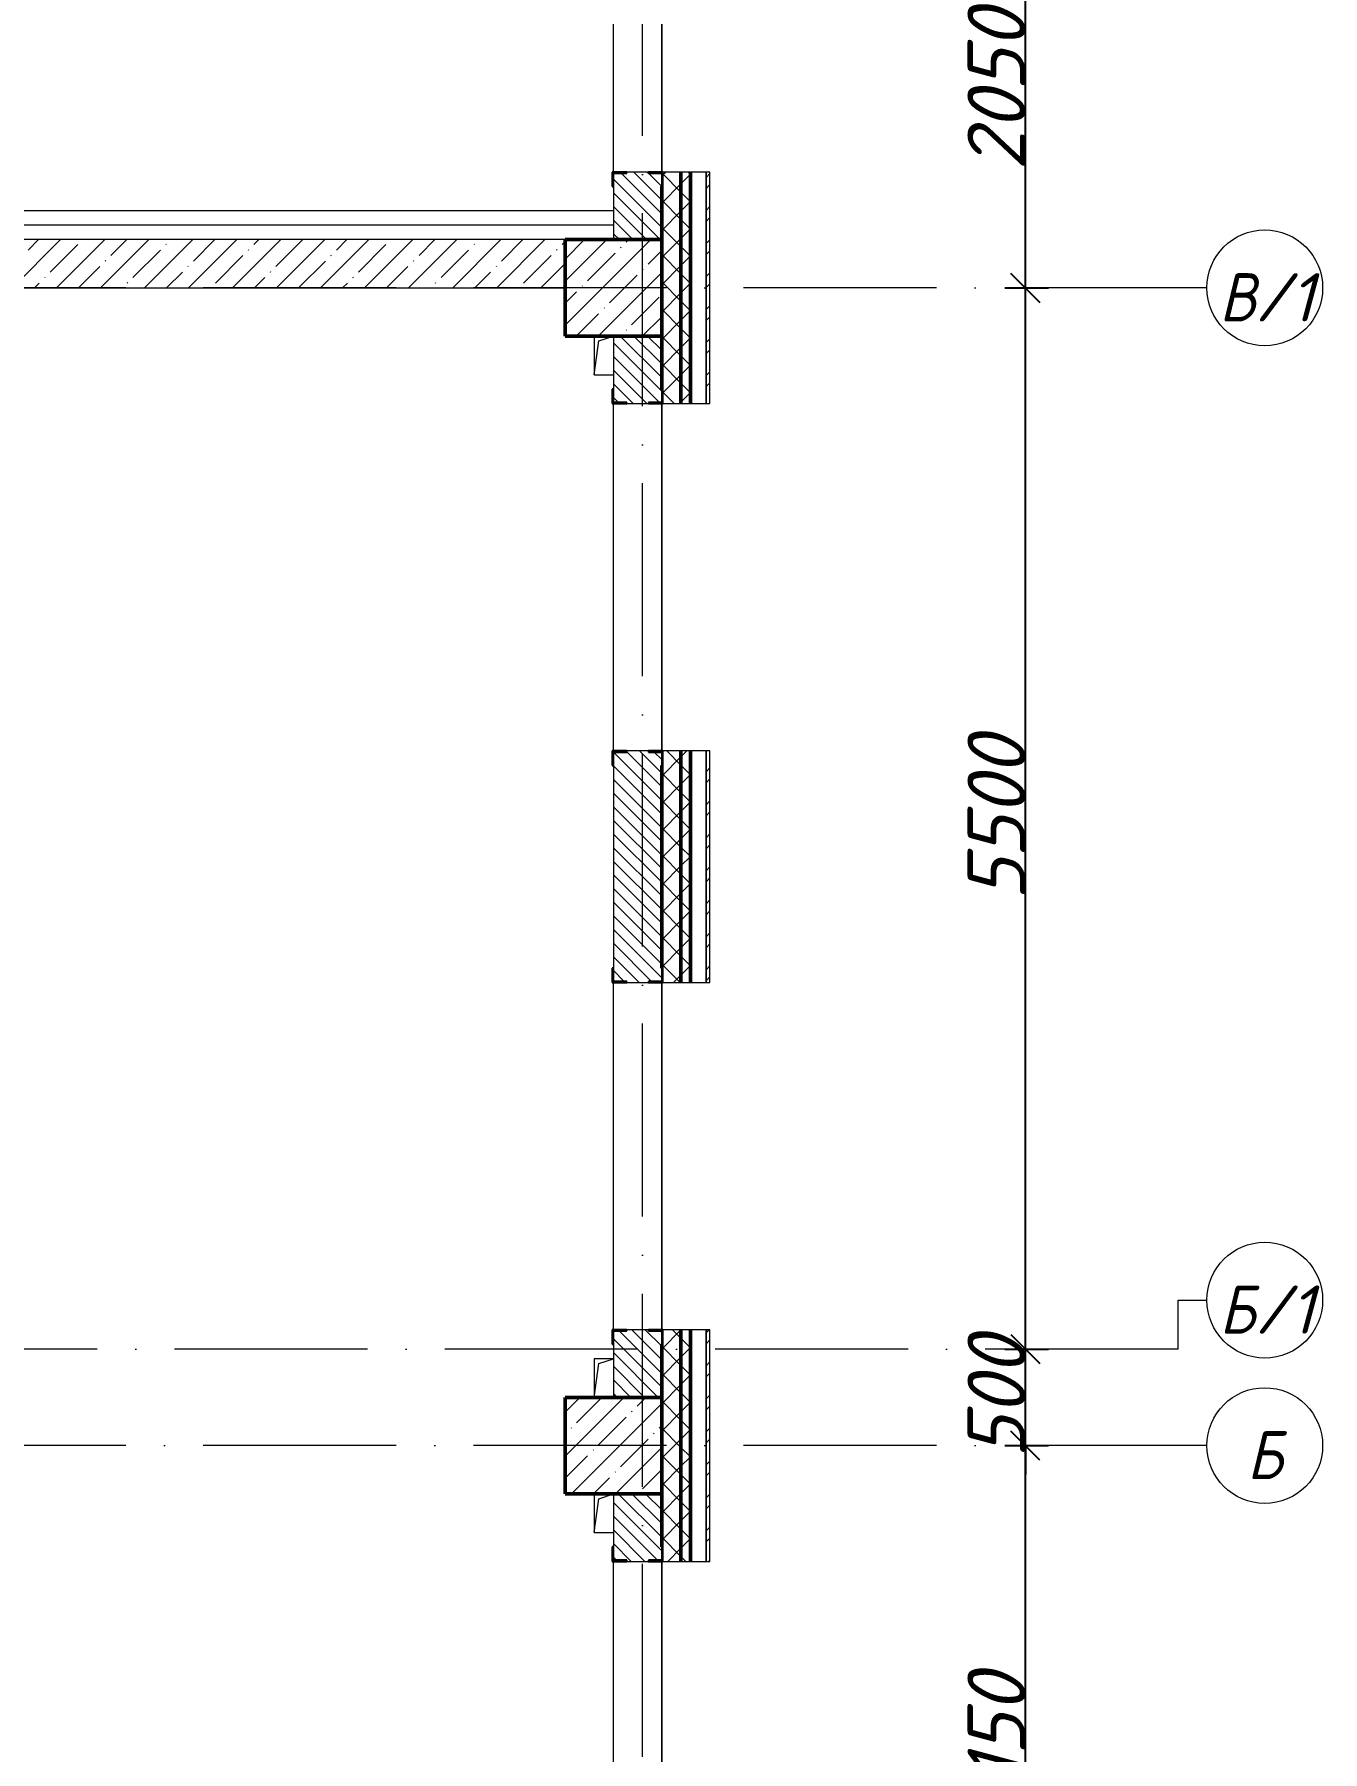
# Model space of a CAD drawing. Header units: millimetres. Extents: x -537608 to 253996, y -217170 to 186033.
# Drawn here: x -80685 to -74011, y 82929 to 91829 of the extents above; entities that cross this region are included whole.
import ezdxf

# ---------------------------------------------------------------- set-up
doc = ezdxf.new("R2010")
doc.units = ezdxf.units.MM
doc.linetypes.add('50_200_ШТРИХ_1Т_ш5_п1_п1_', pattern=[1400, 1000, -200, 0, -200])
for name, color, linetype, lineweight in [('A-____-____-DIMS', 7, 'Continuous', 9), ('A-DETL-____-OTLN-4', 7, 'Continuous', 18), ('A-GENM-____-MCUT', 7, 'Continuous', 25), ('A-GENM-____-OTLN', 7, 'Continuous', 9), ('A-GENM-____-OTLN-1', 7, 'Continuous', 25), ('A-WALL-____-MCUT-1', 7, 'Continuous', 9), ('A-WALL-____-MCUT-2', 7, 'Continuous', 50), ('A-WALL-____-MCUT-3', 7, 'Continuous', 9), ('A-WALL-____-OTLN', 7, 'Continuous', 9), ('A-WALL-____-PATT-1', 7, 'Continuous', 9), ('A-WALL-FNSH-MCUT-1', 7, 'Continuous', 9), ('S-COLS-____-MCUT', 7, 'Continuous', 50), ('S-COLS-____-OTLN', 7, 'Continuous', 9), ('S-GRID-____-IDEN', 7, 'Continuous', 9), ('S-GRID-____-OTLN', 7, 'Continuous', 9), ('S-GRID-____-OTLN-1', 7, '50_200_ШТРИХ_1Т_ш5_п1_п1_', 9)]:
    doc.layers.add(name, color=color, linetype=linetype, lineweight=lineweight)
doc.styles.add('ISOCPEUR_I', font='isocpeui.ttf', dxfattribs={"height": 300})
doc.dimstyles.new('ISO-2_5_0_9К_БОЛЬШОЙ_ОСИ', dxfattribs={"dimscale": 304.8, "dimtxt": 248.995294, "dimasz": 0.492126, "dimexe": 0.393701, "dimexo": 0, "dimgap": 0, "dimtad": 1, "dimdec": 0, "dimzin": 0, "dimdsep": 46, "dimtxsty": 'ISOCPEUR_I', "dimblk1": 'OBLIQUE', "dimblk2": 'OBLIQUE', "dimsah": 1, "dimcen": 0.09, "dimdle": 0.393701, "dimazin": 0, "dimtfac": 1, "dimtdec": 4, "dimtix": 1, "dimtmove": 0, "dimatfit": 3, "dimfxl": 1, "dimtvp": 1, "dimtolj": 1, "dimtzin": 0, "dimarcsym": 2})
pattern_1 = [(45, (-178684.97, 83184.24), (-70.71068, 70.71068), []), (135, (-178684.97, 83184.24), (-70.71068, -70.71068), [])]
pattern_2 = [(135, (-178684.97, 83184.237), (-35.35534, -35.35534), [])]

# ---------------------------------------------------------------- blocks, each defined once
blk = doc.blocks.new('BSC_Колонна _Прямоугольная - 500х500-V27-АР1_План отверстий 3 этажа в осях 1-64_А-ГГ')
at = {"layer": 'S-COLS-____-OTLN'}
h = blk.add_hatch(dxfattribs=at)
h.set_pattern_fill('FP_64', color=256, style=0, pattern_type=2)
h.set_pattern_definition([(45, (-101000, -7331.04), (-114.04925, 114.04925), []), (45, (-100885.95, -7331.04), (-114.04925, 114.04925), [201.613, -40.323, 3.353, -36.97])])
h.paths.add_polyline_path([(-250, -250), (250, -250), (250, 250), (-250, 250)], flags=0)
at = {"layer": 'S-COLS-____-MCUT'}
for p, q in [((250, 250), (-250, 250)), ((-250, 250), (-250, -250)), ((250, -250), (250, 250)), ((-250, -250), (250, -250))]:
    blk.add_line(p, q, dxfattribs=at)
blk = doc.blocks.new('BSC_Колонна _Прямоугольная - 500х500-V82-АР1_План отверстий 3 этажа в осях 1-64_А-ГГ')
at = {"layer": 'S-COLS-____-OTLN'}
h = blk.add_hatch(dxfattribs=at)
h.set_pattern_fill('FP_119', color=256, style=0, pattern_type=2)
h.set_pattern_definition([(45, (-101000, -1331.04), (-114.04925, 114.04925), []), (45, (-100885.95, -1331.04), (-114.04925, 114.04925), [201.613, -40.323, 3.353, -36.97])])
h.paths.add_polyline_path([(-250, -250), (250, -250), (250, 250), (-250, 250)], flags=0)
at = {"layer": 'S-COLS-____-MCUT'}
for p, q in [((250, 250), (-250, 250)), ((-250, 250), (-250, -250)), ((250, -250), (250, 250)), ((-250, -250), (250, -250))]:
    blk.add_line(p, q, dxfattribs=at)
blk = doc.blocks.new('Фахверк_СКБ_Уголок - 250_2700-27497298-АР1_План отверстий 3 этажа в осях 1-64_А-ГГ')
at = {"layer": 'A-GENM-____-MCUT'}
for p, q in [((200, 181), (125, 181)), ((125, 181), (125, 106)), ((200, 175), (200, 181)), ((125, 106), (131, 106)), ((131, 106), (131, 175)), ((131, 175), (200, 175)), ((131, -6), (125, -6)), ((125, -6), (125, -81)), ((125, -81), (200, -81)), ((131, -75), (131, -6)), ((200, -75), (131, -75)), ((200, -81), (200, -75))]:
    blk.add_line(p, q, dxfattribs=at)
blk = doc.blocks.new('AR_Отверстие прямоугольное _в плите_ - AR_Отверстие прямоугольное _в плите_-V178-АР1_План отверстий 3 этажа в осях 1-64_А-ГГ')
at = {"layer": 'A-GENM-____-OTLN'}
for p, q in [((-50, 100), (-50, -100)), ((-25, 75), (50, 100)), ((-50, -100), (-25, 75)), ((-50, -100), (50, -100))]:
    blk.add_line(p, q, dxfattribs=at)
blk = doc.blocks.new('AR_Отверстие прямоугольное _в плите_ - AR_Отверстие прямоугольное _в плите_-V179-АР1_План отверстий 3 этажа в осях 1-64_А-ГГ')
at = {"layer": 'A-GENM-____-OTLN'}
for p, q in [((50, 100), (-50, 100)), ((-50, 100), (-50, -100)), ((-25, 75), (50, 100)), ((-50, -100), (-25, 75))]:
    blk.add_line(p, q, dxfattribs=at)
blk = doc.blocks.new('Ось сетки - Круг_Ø6_00__ISO-2_5_0_9K_-25732049-АР1_План отверстий 3 этажа в осях 1-64_А-ГГ')
at = {"layer": 'S-GRID-____-IDEN'}
blk.add_circle((0, 0), 3, dxfattribs=at)
blk = doc.blocks.new('_Oblique')
at = {"color": 0, "linetype": 'ByBlock', "lineweight": -2}
blk.add_line((-0.5, -0.5), (0.5, 0.5), dxfattribs=at)
blk = doc.blocks.new('*D1154')
at = {"layer": 'A-____-____-DIMS', "color": 0, "lineweight": -2, "transparency": 16777216}
for p, q in [((-75550.7, 81245.3), (-75550.7, 84635.3)), ((-75656.8, 84515.3), (-75430.7, 84515.3)), ((-75656.8, 81365.3), (-75430.7, 81365.3))]:
    blk.add_line(p, q, dxfattribs=at)
at = {"layer": 'Defpoints', "color": 0, "transparency": 16777216}
for p in [(-75656.8, 84515.3), (-75550.7, 84515.3), (-75656.8, 81365.3)]:
    blk.add_point(p, dxfattribs=at)
at = {"layer": 'A-____-____-DIMS', "color": 0, "lineweight": -2, "transparency": 16777216, "xscale": 150, "yscale": 150, "zscale": 150}
for p, rotation in [((-75550.7, 84515.3), 90), ((-75550.7, 81365.3), 270)]:
    blk.add_blockref('_Oblique', p, dxfattribs=dict(at, rotation=rotation))
at = {"layer": 'A-____-____-DIMS', "color": 0, "transparency": 16777216, "insert": (-75700.7, 82940.3), "char_height": 300, "width": 701.018, "attachment_point": 5, "rotation": 90, "style": 'ISOCPEUR_I'}
blk.add_mtext('\\A1;3150', dxfattribs=at)
blk = doc.blocks.new('*D1155')
at = {"layer": 'A-____-____-DIMS', "color": 0, "lineweight": -2, "transparency": 16777216}
for p, q in [((-75550.7, 85015.3), (-75550.7, 85165.3)), ((-75656.8, 85015.3), (-75430.7, 85015.3)), ((-75550.7, 84515.3), (-75550.7, 85015.3)), ((-75656.8, 84515.3), (-75430.7, 84515.3)), ((-75550.7, 84515.3), (-75550.7, 84365.3))]:
    blk.add_line(p, q, dxfattribs=at)
at = {"layer": 'Defpoints', "color": 0, "transparency": 16777216}
for p in [(-75656.8, 85015.3), (-75550.7, 85015.3), (-75656.8, 84515.3)]:
    blk.add_point(p, dxfattribs=at)
at = {"layer": 'A-____-____-DIMS', "color": 0, "lineweight": -2, "transparency": 16777216, "xscale": 150, "yscale": 150, "zscale": 150}
for p, rotation in [((-75550.7, 85015.3), 270), ((-75550.7, 84515.3), 90)]:
    blk.add_blockref('_Oblique', p, dxfattribs=dict(at, rotation=rotation))
at = {"layer": 'A-____-____-DIMS', "color": 0, "transparency": 16777216, "insert": (-75700.7, 84765.3), "char_height": 300, "width": 568.858, "attachment_point": 5, "rotation": 90, "style": 'ISOCPEUR_I'}
blk.add_mtext('\\A1;500', dxfattribs=at)
blk = doc.blocks.new('*D1156')
at = {"layer": 'A-____-____-DIMS', "color": 0, "lineweight": -2, "transparency": 16777216}
for p, q in [((-75550.7, 84895.3), (-75550.7, 90635.3)), ((-75656.8, 90515.3), (-75430.7, 90515.3)), ((-75656.8, 85015.3), (-75430.7, 85015.3))]:
    blk.add_line(p, q, dxfattribs=at)
at = {"layer": 'Defpoints', "color": 0, "transparency": 16777216}
for p in [(-75656.8, 90515.3), (-75550.7, 90515.3), (-75656.8, 85015.3)]:
    blk.add_point(p, dxfattribs=at)
at = {"layer": 'A-____-____-DIMS', "color": 0, "lineweight": -2, "transparency": 16777216, "xscale": 150, "yscale": 150, "zscale": 150}
for p, rotation in [((-75550.7, 90515.3), 90), ((-75550.7, 85015.3), 270)]:
    blk.add_blockref('_Oblique', p, dxfattribs=dict(at, rotation=rotation))
at = {"layer": 'A-____-____-DIMS', "color": 0, "transparency": 16777216, "insert": (-75700.7, 87765.3), "char_height": 300, "width": 758.478, "attachment_point": 5, "rotation": 90, "style": 'ISOCPEUR_I'}
blk.add_mtext('\\A1;5500', dxfattribs=at)
blk = doc.blocks.new('*D1157')
at = {"layer": 'A-____-____-DIMS', "color": 0, "lineweight": -2, "transparency": 16777216}
for p, q in [((-75550.7, 90395.3), (-75550.7, 92685.3)), ((-75656.8, 92565.3), (-75430.7, 92565.3)), ((-75656.8, 90515.3), (-75430.7, 90515.3))]:
    blk.add_line(p, q, dxfattribs=at)
at = {"layer": 'Defpoints', "color": 0, "transparency": 16777216}
for p in [(-75656.8, 92565.3), (-75550.7, 92565.3), (-75656.8, 90515.3)]:
    blk.add_point(p, dxfattribs=at)
at = {"layer": 'A-____-____-DIMS', "color": 0, "lineweight": -2, "transparency": 16777216, "xscale": 150, "yscale": 150, "zscale": 150}
for p, rotation in [((-75550.7, 92565.3), 90), ((-75550.7, 90515.3), 270)]:
    blk.add_blockref('_Oblique', p, dxfattribs=dict(at, rotation=rotation))
at = {"layer": 'A-____-____-DIMS', "color": 0, "transparency": 16777216, "insert": (-75700.7, 91540.3), "char_height": 300, "width": 758.478, "attachment_point": 5, "rotation": 90, "style": 'ISOCPEUR_I'}
blk.add_mtext('\\A1;2050', dxfattribs=at)

msp = doc.modelspace()

# ---------------------------------------------------------------- hatches: boundary and pattern name
at = {"layer": 'A-WALL-____-PATT-1'}
h = msp.add_hatch(dxfattribs=at)
h.set_pattern_fill('FP_1', color=256, style=0, pattern_type=2)
h.set_pattern_definition(pattern_1)
h.paths.add_polyline_path([(-77334.9702, 81165.2788), (-77334.9702, 82115.2788), (-77428.9702, 82115.2788), (-77428.9702, 82040.2788), (-77434.9702, 82040.2788), (-77434.9702, 81165.2788)], flags=0)
h.paths.add_polyline_path([(-77428.9702, 83915.2788), (-77334.9702, 83915.2788), (-77334.9702, 85115.2788), (-77428.9702, 85115.2788), (-77428.9702, 85040.2788), (-77434.9702, 85040.2788), (-77434.9702, 83990.2788), (-77428.9702, 83990.2788), (-77428.9702, 83918.2901)], flags=0)
h.paths.add_polyline_path([(-77334.9702, 86915.2788), (-77334.9702, 88115.2788), (-77428.9702, 88115.2788), (-77428.9702, 88040.2788), (-77434.9702, 88040.2788), (-77434.9702, 86990.2788), (-77428.9702, 86990.2788), (-77428.9702, 86915.2788)], flags=0)
h.paths.add_polyline_path([(-77334.9702, 89915.2788), (-77334.9702, 91115.2788), (-77428.9702, 91115.2788), (-77428.9702, 91040.2788), (-77434.9702, 91040.2788), (-77434.9702, 89990.2788), (-77428.9702, 89990.2788), (-77428.9702, 89915.2788)], flags=0)
h.paths.add_polyline_path([(-77428.9702, 92915.2788), (-77334.9702, 92915.2788), (-77334.9702, 94115.2788), (-77428.9702, 94115.2788), (-77428.9702, 94040.2788), (-77434.9702, 94040.2788), (-77434.9702, 92990.2788), (-77428.9702, 92990.2788), (-77428.9702, 92921.2788)], flags=0)
h.paths.add_polyline_path([(-77428.9702, 98915.2788), (-77334.9702, 98915.2788), (-77334.9702, 100115.2788), (-77428.9702, 100115.2788), (-77428.9702, 100040.2788), (-77434.9702, 100040.2788), (-77434.9702, 98990.2788), (-77428.9702, 98990.2788), (-77428.9702, 98921.2788)], flags=0)
h.paths.add_polyline_path([(-77428.9702, 101915.2788), (-77334.9702, 101915.2788), (-77334.9702, 103115.2788), (-77428.9702, 103115.2788), (-77428.9702, 103040.2788), (-77434.9702, 103040.2788), (-77434.9702, 101990.2788), (-77428.9702, 101990.2788), (-77428.9702, 101921.2788)], flags=0)
h.paths.add_polyline_path([(-77334.9702, 104915.2788), (-77334.9702, 106115.2788), (-77428.9702, 106115.2788), (-77428.9702, 106040.2788), (-77434.9702, 106040.2788), (-77434.9702, 104990.2788), (-77428.9702, 104990.2788), (-77428.9702, 104915.2788)], flags=0)
h.paths.add_polyline_path([(-77428.9702, 107915.2788), (-77334.9702, 107915.2788), (-77334.9702, 109115.2788), (-77428.9702, 109115.2788), (-77428.9702, 109040.2788), (-77434.9702, 109040.2788), (-77434.9702, 107990.2788), (-77428.9702, 107990.2788), (-77428.9702, 107921.2788)], flags=0)
h.paths.add_polyline_path([(-77334.9702, 110915.2788), (-77334.9702, 112115.2788), (-77428.9702, 112115.2788), (-77428.9702, 112040.2788), (-77434.9702, 112040.2788), (-77434.9702, 110990.2788), (-77428.9702, 110990.2788), (-77428.9702, 110915.2788)], flags=0)
h.paths.add_polyline_path([(-77334.9702, 116915.2788), (-77334.9702, 118115.2788), (-77428.9702, 118115.2788), (-77428.9702, 118040.2788), (-77434.9702, 118040.2788), (-77434.9702, 116990.2788), (-77428.9702, 116990.2788), (-77428.9702, 116915.2788)], flags=0)
h.paths.add_polyline_path([(-77428.9702, 119915.2788), (-77334.9702, 119915.2788), (-77334.9702, 121115.2788), (-77428.9702, 121115.2788), (-77428.9702, 121040.2788), (-77434.9702, 121040.2788), (-77434.9702, 119990.2788), (-77428.9702, 119990.2788), (-77428.9702, 119921.2788)], flags=0)
h.paths.add_polyline_path([(-77334.9702, 122915.2788), (-77334.9702, 124115.2788), (-77428.9702, 124115.2788), (-77428.9702, 124040.2788), (-77434.9702, 124040.2788), (-77434.9702, 122990.2788), (-77428.9702, 122990.2788), (-77428.9702, 122915.2788)], flags=0)
h.paths.add_polyline_path([(-77334.9702, 128915.2788), (-77334.9702, 129980.2788), (-77434.9702, 129980.2788), (-77434.9702, 128990.2788), (-77428.9702, 128990.2788), (-77428.9702, 128915.2788)], flags=0)
h = msp.add_hatch(dxfattribs=at)
h.set_pattern_fill('FP_1', color=256, style=0, pattern_type=2)
h.set_pattern_definition(pattern_1)
h.paths.add_polyline_path([(-77334.9702, 81115.2788), (-77284.9702, 81115.2788), (-77284.9702, 82115.2788), (-77334.9702, 82115.2788), (-77334.9702, 81165.2788)], flags=0)
h.paths.add_polyline_path([(-77334.9702, 83915.2788), (-77284.9702, 83915.2788), (-77284.9702, 85115.2788), (-77334.9702, 85115.2788), (-77334.9702, 83918.2901)], flags=0)
h.paths.add_polyline_path([(-77284.9702, 86915.2788), (-77284.9702, 88115.2788), (-77334.9702, 88115.2788), (-77334.9702, 86915.2788)], flags=0)
h.paths.add_polyline_path([(-77284.9702, 89915.2788), (-77284.9702, 91115.2788), (-77334.9702, 91115.2788), (-77334.9702, 89915.2788)], flags=0)
h.paths.add_polyline_path([(-77334.9702, 92915.2788), (-77284.9702, 92915.2788), (-77284.9702, 94115.2788), (-77334.9702, 94115.2788), (-77334.9702, 93378.6243)], flags=0)
h.paths.add_polyline_path([(-77334.9702, 98915.2788), (-77284.9702, 98915.2788), (-77284.9702, 100115.2788), (-77334.9702, 100115.2788), (-77334.9702, 99398.8369)], flags=0)
h.paths.add_polyline_path([(-77284.9702, 101915.2788), (-77284.9702, 103115.2788), (-77334.9702, 103115.2788), (-77334.9702, 101915.2788)], flags=0)
h.paths.add_polyline_path([(-77284.9702, 104915.2788), (-77284.9702, 106115.2788), (-77334.9702, 106115.2788), (-77334.9702, 104915.2788)], flags=0)
h.paths.add_polyline_path([(-77334.9702, 107915.2788), (-77284.9702, 107915.2788), (-77284.9702, 109115.2788), (-77334.9702, 109115.2788), (-77334.9702, 107999.1407)], flags=0)
h.paths.add_polyline_path([(-77334.9702, 110915.2788), (-77284.9702, 110915.2788), (-77284.9702, 112115.2788), (-77334.9702, 112115.2788), (-77334.9702, 111439.2622)], flags=0)
h.paths.add_polyline_path([(-77334.9702, 116915.2788), (-77284.9702, 116915.2788), (-77284.9702, 118115.2788), (-77334.9702, 118115.2788), (-77334.9702, 117459.4748)], flags=0)
h.paths.add_polyline_path([(-77284.9702, 119915.2788), (-77284.9702, 121115.2788), (-77334.9702, 121115.2788), (-77334.9702, 119915.2788)], flags=0)
h.paths.add_polyline_path([(-77334.9702, 122915.2788), (-77284.9702, 122915.2788), (-77284.9702, 124115.2788), (-77334.9702, 124115.2788), (-77334.9702, 123479.6874)], flags=0)
h.paths.add_polyline_path([(-77334.9702, 128915.2788), (-77284.9702, 128915.2788), (-77284.9702, 129980.2788), (-77334.9702, 129980.2788), (-77334.9702, 129499.9001)], flags=0)
h = msp.add_hatch(dxfattribs=at)
h.set_pattern_fill('FP_3', color=256, style=0, pattern_type=2)
h.set_pattern_definition([(45, (-178684.97, 83184.24), (-85.53659, 85.53659), []), (45, (-178627.95, 83184.24), (-85.53659, 85.53659), [])])
h.paths.add_polyline_path([(-77204.9702, 81015.2788), (-77184.9702, 81015.2788), (-77184.9702, 82115.2788), (-77204.9702, 82115.2788), (-77204.9702, 81035.2788)], flags=0)
h.paths.add_polyline_path([(-77184.9702, 83915.2788), (-77184.9702, 85115.2788), (-77204.9702, 85115.2788), (-77204.9702, 83915.2788)], flags=0)
h.paths.add_polyline_path([(-77204.9702, 86915.2788), (-77184.9702, 86915.2788), (-77184.9702, 88115.2788), (-77204.9702, 88115.2788), (-77204.9702, 87358.4116)], flags=0)
h.paths.add_polyline_path([(-77204.9702, 89915.2788), (-77184.9702, 89915.2788), (-77184.9702, 91115.2788), (-77204.9702, 91115.2788), (-77204.9702, 89938.5028)], flags=0)
h.paths.add_polyline_path([(-77184.9702, 92915.2788), (-77184.9702, 94115.2788), (-77204.9702, 94115.2788), (-77204.9702, 92915.2788)], flags=0)
h.paths.add_polyline_path([(-77184.9702, 98915.2788), (-77184.9702, 100115.2788), (-77204.9702, 100115.2788), (-77204.9702, 98915.2788)], flags=0)
h.paths.add_polyline_path([(-77184.9702, 101915.2788), (-77184.9702, 103115.2788), (-77204.9702, 103115.2788), (-77204.9702, 101915.2788)], flags=0)
h.paths.add_polyline_path([(-77184.9702, 104915.2788), (-77184.9702, 106115.2788), (-77204.9702, 106115.2788), (-77204.9702, 104915.2788)], flags=0)
h.paths.add_polyline_path([(-77204.9702, 107915.2788), (-77184.9702, 107915.2788), (-77184.9702, 109115.2788), (-77204.9702, 109115.2788), (-77204.9702, 107999.1407)], flags=0)
h.paths.add_polyline_path([(-77184.9702, 110915.2788), (-77184.9702, 112115.2788), (-77204.9702, 112115.2788), (-77204.9702, 110915.2788)], flags=0)
h.paths.add_polyline_path([(-77184.9702, 116915.2788), (-77184.9702, 118115.2788), (-77204.9702, 118115.2788), (-77204.9702, 116915.2788)], flags=0)
h.paths.add_polyline_path([(-77204.9702, 119915.2788), (-77184.9702, 119915.2788), (-77184.9702, 121115.2788), (-77204.9702, 121115.2788), (-77204.9702, 120039.5659)], flags=0)
h.paths.add_polyline_path([(-77184.9702, 122915.2788), (-77184.9702, 124115.2788), (-77204.9702, 124115.2788), (-77204.9702, 122915.2788)], flags=0)
h.paths.add_polyline_path([(-77184.9702, 128915.2788), (-77184.9702, 129980.2788), (-77204.9702, 129980.2788), (-77204.9702, 128915.2788)], flags=0)
h = msp.add_hatch(dxfattribs=at)
h.set_pattern_fill('FP_6', color=256, style=0, pattern_type=2)
h.set_pattern_definition(pattern_2)
h.paths.add_polyline_path([(-77684.9702, 90765.2788), (-77434.9702, 90765.2788), (-77434.9702, 91109.2788), (-77503.9702, 91109.2788), (-77503.9702, 91115.2788), (-77615.9702, 91115.2788), (-77615.9702, 91109.2788), (-77684.9702, 91109.2788), (-77684.9702, 90798.5331)], flags=0)
h.paths.add_polyline_path([(-77503.9702, 92915.2788), (-77503.9702, 92921.2788), (-77434.9702, 92921.2788), (-77434.9702, 93265.2788), (-77684.9702, 93265.2788), (-77684.9702, 92921.2788), (-77615.9702, 92921.2788), (-77615.9702, 92915.2788)], flags=0)
h = msp.add_hatch(dxfattribs=at)
h.set_pattern_fill('FP_38', color=256, style=0, pattern_type=2)
h.set_pattern_definition([(45, (-178684.97, 83184.24), (-114.04925, 114.04925), []), (45, (-178570.92, 83184.24), (-114.04925, 114.04925), [201.612, -40.322, 3.353, -36.97])])
h.paths.add_polyline_path([(-77934.9702, 90515.2788), (-77934.9702, 90765.2788), (-84934.9702, 90765.2788), (-84934.9702, 90515.2788), (-77953.1827, 90515.2788)], flags=0)
h = msp.add_hatch(dxfattribs=at)
h.set_pattern_fill('FP_6', color=256, style=0, pattern_type=2)
h.set_pattern_definition(pattern_2)
h.paths.add_polyline_path([(-77434.9702, 84765.2788), (-77434.9702, 85109.2788), (-77503.9702, 85109.2788), (-77503.9702, 85115.2788), (-77615.9702, 85115.2788), (-77615.9702, 85109.2788), (-77684.9702, 85109.2788), (-77684.9702, 84765.2788)], flags=0)
h.paths.add_polyline_path([(-77503.9702, 86915.2788), (-77503.9702, 86921.2788), (-77434.9702, 86921.2788), (-77434.9702, 88109.2788), (-77503.9702, 88109.2788), (-77503.9702, 88115.2788), (-77615.9702, 88115.2788), (-77615.9702, 88109.2788), (-77684.9702, 88109.2788), (-77684.9702, 86921.2788), (-77615.9702, 86921.2788), (-77615.9702, 86915.2788)], flags=0)
h.paths.add_polyline_path([(-77615.9702, 89915.2788), (-77503.9702, 89915.2788), (-77503.9702, 89921.2788), (-77434.9702, 89921.2788), (-77434.9702, 90265.2788), (-77684.9702, 90265.2788), (-77684.9702, 89921.2788), (-77615.9702, 89921.2788)], flags=0)
h = msp.add_hatch(dxfattribs=at)
h.set_pattern_fill('FP_6', color=256, style=0, pattern_type=2)
h.set_pattern_definition(pattern_2)
h.paths.add_polyline_path([(-77434.9702, 81765.2788), (-77434.9702, 82109.2788), (-77503.9702, 82109.2788), (-77503.9702, 82115.2788), (-77615.9702, 82115.2788), (-77615.9702, 82109.2788), (-77684.9702, 82109.2788), (-77684.9702, 81765.2788), (-77615.9702, 81765.2788)], flags=0)
h.paths.add_polyline_path([(-77503.9702, 83915.2788), (-77503.9702, 83921.2788), (-77434.9702, 83921.2788), (-77434.9702, 84265.2788), (-77684.9702, 84265.2788), (-77684.9702, 83921.2788), (-77615.9702, 83921.2788), (-77615.9702, 83915.2788)], flags=0)

# ---------------------------------------------------------------- linework, layer by layer
at = {"layer": 'A-DETL-____-OTLN-4'}
for p, q in [((-77684.9702, 90915.2788), (-85234.9702, 90915.2788)), ((-77684.9702, 90840.2788), (-85234.9702, 90840.2788))]:
    msp.add_line(p, q, dxfattribs=at)
at = {"layer": 'A-WALL-____-MCUT-1'}
for p, q in [((-77934.9702, 90765.2788), (-84934.9702, 90765.2788)), ((-84934.9702, 90515.2788), (-77934.9702, 90515.2788))]:
    msp.add_line(p, q, dxfattribs=at)
at = {"layer": 'A-WALL-____-MCUT-2'}
for p, q in [((-77334.9702, 89915.2788), (-77334.9702, 91115.2788)), ((-77284.9702, 89915.2788), (-77284.9702, 91115.2788)), ((-77434.9702, 91040.2788), (-77434.9702, 90765.2788)), ((-77434.9702, 90765.2788), (-77434.9702, 91040.2788)), ((-77434.9702, 90265.2788), (-77434.9702, 89990.2788)), ((-77434.9702, 89990.2788), (-77434.9702, 90265.2788)), ((-77334.9702, 86915.2788), (-77334.9702, 88115.2788)), ((-77284.9702, 86915.2788), (-77284.9702, 88115.2788)), ((-77434.9702, 88040.2788), (-77434.9702, 86990.2788)), ((-77434.9702, 86990.2788), (-77434.9702, 88040.2788)), ((-77334.9702, 83915.2788), (-77334.9702, 85115.2788)), ((-77284.9702, 83915.2788), (-77284.9702, 85115.2788)), ((-77434.9702, 85040.2788), (-77434.9702, 84765.2788)), ((-77434.9702, 84765.2788), (-77434.9702, 85040.2788)), ((-77434.9702, 84265.2788), (-77434.9702, 83990.2788)), ((-77434.9702, 83990.2788), (-77434.9702, 84265.2788))]:
    msp.add_line(p, q, dxfattribs=at)
at = {"layer": 'A-WALL-____-MCUT-3'}
for p, q in [((-77503.9702, 91115.2788), (-77615.9702, 91115.2788)), ((-77204.9702, 91115.2788), (-77428.9702, 91115.2788)), ((-77204.9702, 89915.2788), (-77204.9702, 91115.2788)), ((-77684.9702, 91040.2788), (-77684.9702, 90765.2788)), ((-77684.9702, 90265.2788), (-77684.9702, 89990.2788)), ((-77615.9702, 89915.2788), (-77503.9702, 89915.2788)), ((-77428.9702, 89915.2788), (-77204.9702, 89915.2788)), ((-77503.9702, 88115.2788), (-77615.9702, 88115.2788)), ((-77204.9702, 88115.2788), (-77428.9702, 88115.2788)), ((-77204.9702, 86915.2788), (-77204.9702, 88115.2788)), ((-77684.9702, 88040.2788), (-77684.9702, 86990.2788)), ((-77615.9702, 86915.2788), (-77503.9702, 86915.2788)), ((-77428.9702, 86915.2788), (-77204.9702, 86915.2788)), ((-77503.9702, 85115.2788), (-77615.9702, 85115.2788)), ((-77204.9702, 85115.2788), (-77428.9702, 85115.2788)), ((-77204.9702, 83915.2788), (-77204.9702, 85115.2788)), ((-77684.9702, 85040.2788), (-77684.9702, 84765.2788)), ((-77684.9702, 84265.2788), (-77684.9702, 83990.2788)), ((-77615.9702, 83915.2788), (-77503.9702, 83915.2788)), ((-77428.9702, 83915.2788), (-77204.9702, 83915.2788))]:
    msp.add_line(p, q, dxfattribs=at)
at = {"layer": 'A-WALL-____-OTLN'}
for p, q in [((-77684.9702, 91115.2788), (-77684.9702, 92915.2788)), ((-77434.9702, 91115.2788), (-77434.9702, 92915.2788)), ((-77434.9702, 92915.2788), (-77434.9702, 91115.2788)), ((-77684.9702, 88115.2788), (-77684.9702, 89915.2788)), ((-77434.9702, 88115.2788), (-77434.9702, 89915.2788)), ((-77434.9702, 89915.2788), (-77434.9702, 88115.2788)), ((-77684.9702, 85115.2788), (-77684.9702, 86915.2788)), ((-77434.9702, 85115.2788), (-77434.9702, 86915.2788)), ((-77434.9702, 86915.2788), (-77434.9702, 85115.2788)), ((-77684.9702, 82115.2788), (-77684.9702, 83915.2788)), ((-77434.9702, 82115.2788), (-77434.9702, 83915.2788)), ((-77434.9702, 83915.2788), (-77434.9702, 82115.2788))]:
    msp.add_line(p, q, dxfattribs=at)
at = {"layer": 'A-WALL-FNSH-MCUT-1'}
for p, q in [((-77184.9702, 91115.2788), (-77204.9702, 91115.2788)), ((-77204.9702, 91115.2788), (-77204.9702, 89915.2788)), ((-77184.9702, 89915.2788), (-77184.9702, 91115.2788)), ((-77204.9702, 89915.2788), (-77184.9702, 89915.2788)), ((-77184.9702, 88115.2788), (-77204.9702, 88115.2788)), ((-77204.9702, 88115.2788), (-77204.9702, 86915.2788)), ((-77184.9702, 86915.2788), (-77184.9702, 88115.2788)), ((-77204.9702, 86915.2788), (-77184.9702, 86915.2788)), ((-77184.9702, 85115.2788), (-77204.9702, 85115.2788)), ((-77204.9702, 85115.2788), (-77204.9702, 83915.2788)), ((-77184.9702, 83915.2788), (-77184.9702, 85115.2788)), ((-77204.9702, 83915.2788), (-77184.9702, 83915.2788))]:
    msp.add_line(p, q, dxfattribs=at)
at = {"layer": 'S-GRID-____-OTLN'}
for p, q in [((-74758.4999, 85269.275), (-74610.5636, 85269.275)), ((-74758.4999, 85015.2788), (-74758.4999, 85269.275))]:
    msp.add_line(p, q, dxfattribs=at)
at = {"layer": 'S-GRID-____-OTLN-1'}
for p, q in [((-77534.9702, 78701.6305), (-77534.9702, 133065.1964)), ((-74610.5636, 90515.2788), (-85663.7058, 90515.2788)), ((-74758.4999, 85015.2788), (-183353.7404, 85015.2788)), ((-74610.5636, 84515.2788), (-85663.7058, 84515.2788))]:
    msp.add_line(p, q, dxfattribs=at)

# ---------------------------------------------------------------- block references
at = {"layer": 'A-GENM-____-OTLN'}
for name, p in [('AR_Отверстие прямоугольное _в плите_ - AR_Отверстие прямоугольное _в плите_-V178-АР1_План отверстий 3 этажа в осях 1-64_А-ГГ', (-77734.9702, 90165.2788)), ('AR_Отверстие прямоугольное _в плите_ - AR_Отверстие прямоугольное _в плите_-V179-АР1_План отверстий 3 этажа в осях 1-64_А-ГГ', (-77734.9702, 84865.2788)), ('AR_Отверстие прямоугольное _в плите_ - AR_Отверстие прямоугольное _в плите_-V178-АР1_План отверстий 3 этажа в осях 1-64_А-ГГ', (-77734.9702, 84165.2788))]:
    msp.add_blockref(name, p, dxfattribs=at)
at = {"layer": 'A-GENM-____-OTLN-1'}
for p, rotation in [((-77609.9702, 91240.2788), 269.9999999999999), ((-77509.9702, 89790.2788), 89.9999999999999), ((-77609.9702, 88240.2788), 269.9999999999999), ((-77509.9702, 86790.2788), 89.9999999999999), ((-77609.9702, 85240.2788), 269.9999999999999), ((-77509.9702, 83790.2788), 89.9999999999999)]:
    msp.add_blockref('Фахверк_СКБ_Уголок - 250_2700-27497298-АР1_План отверстий 3 этажа в осях 1-64_А-ГГ', p, dxfattribs=dict(at, rotation=rotation))
at = {"layer": 'S-COLS-____-OTLN'}
for name, p in [('BSC_Колонна _Прямоугольная - 500х500-V27-АР1_План отверстий 3 этажа в осях 1-64_А-ГГ', (-77684.9702, 90515.2788)), ('BSC_Колонна _Прямоугольная - 500х500-V82-АР1_План отверстий 3 этажа в осях 1-64_А-ГГ', (-77684.9702, 84515.2788))]:
    msp.add_blockref(name, p, dxfattribs=at)
at = {"layer": 'S-GRID-____-IDEN', "xscale": 99.99999999999993, "yscale": 99.99999999999993, "zscale": 99.99999999999993, "rotation": 89.99999999999982}
for p in [(-74310.5636, 90515.2788), (-74310.5636, 85269.275), (-74310.5636, 84515.2788)]:
    msp.add_blockref('Ось сетки - Круг_Ø6_00__ISO-2_5_0_9K_-25732049-АР1_План отверстий 3 этажа в осях 1-64_А-ГГ', p, dxfattribs=at)

# ---------------------------------------------------------------- texts
at = {"layer": 'S-GRID-____-IDEN', "char_height": 250, "attachment_point": 1, "style": 'ISOCPEUR_I'}
for s, insert, width in [('\\fISOCPEUR|b0|i1|c204|p34|;\\W.9;В', (-74546.0341, 90591.3547), 223.670812), ('/1', (-74361.4872, 90591.3547), 346.329), ('\\fISOCPEUR|b0|i1|c204|p34|;\\W.9;Б', (-74546.0341, 85345.3508), 223.670812), ('/1', (-74361.4872, 85345.3508), 346.329), ('\\fISOCPEUR|b0|i1|c204|p34|;\\W.9;Б', (-74403.3841, 84591.3547), 223.670812)]:
    msp.add_mtext(s, dxfattribs=dict(at, insert=insert, width=width))

# ---------------------------------------------------------------- dimensions: what is measured, and where the dimension line sits
at = {"layer": 'A-____-____-DIMS'}
for base, p1, p2, override, picture, middle in [((-75550.7287, 92565.2788), (-75656.7947, 90515.2788), (-75656.7947, 92565.2788), {"dimpost": '<>', "dimfxl": 2050}, '*D1157', (-75700.7287, 91540.2788)), ((-75550.7287, 90515.2788), (-75656.7947, 85015.2788), (-75656.7947, 90515.2788), {"dimpost": '<>', "dimfxl": 5500}, '*D1156', (-75700.7287, 87765.2788)), ((-75550.7287, 85015.2788), (-75656.7947, 84515.2788), (-75656.7947, 85015.2788), {"dimpost": '<>', "dimfxl": 500}, '*D1155', (-75700.7287, 84765.2788)), ((-75550.7287, 84515.2788), (-75656.7947, 81365.2788), (-75656.7947, 84515.2788), {"dimpost": '<>', "dimfxl": 3150}, '*D1154', (-75700.7287, 82940.2788))]:
    dim = msp.add_linear_dim(base=base, p1=p1, p2=p2, angle=90, dimstyle='ISO-2_5_0_9К_БОЛЬШОЙ_ОСИ', override=override, dxfattribs=at)
    dim.commit()
    dim.dimension.update_dxf_attribs({"geometry": picture, "text_midpoint": middle})

doc.saveas('drawing.dxf')
